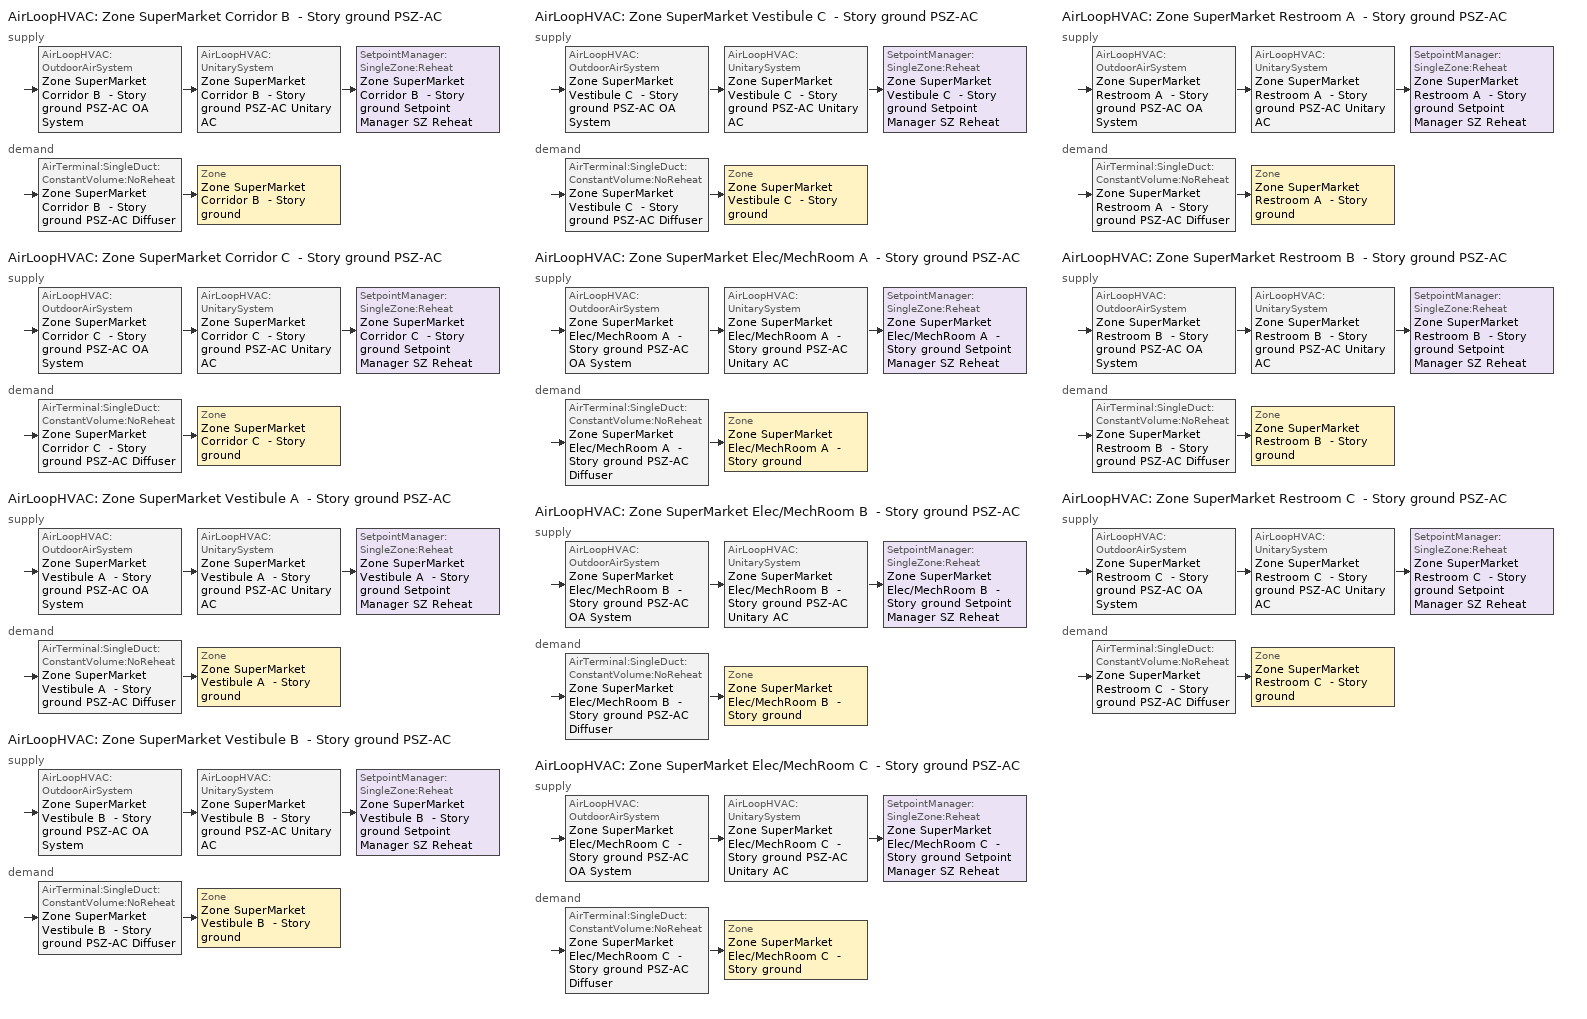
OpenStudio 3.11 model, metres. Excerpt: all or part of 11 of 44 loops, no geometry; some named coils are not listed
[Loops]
AirLoopHVAC 'Zone SuperMarket Corridor B  - Story ground PSZ-AC'
 supply: AirLoopHVAC:OutdoorAirSystem 'Zone SuperMarket Corridor B  - Story ground PSZ-AC OA System' > AirLoopHVAC:UnitarySystem 'Zone SuperMarket Corridor B  - Story ground PSZ-AC Unitary AC' > SetpointManager:SingleZone:Reheat 'Zone SuperMarket Corridor B  - Story ground Setpoint Manager SZ Reheat'
 demand: AirTerminal:SingleDuct:ConstantVolume:NoReheat 'Zone SuperMarket Corridor B  - Story ground PSZ-AC Diffuser' > Zone 'Zone SuperMarket Corridor B  - Story ground'
AirLoopHVAC 'Zone SuperMarket Corridor C  - Story ground PSZ-AC'
 supply: AirLoopHVAC:OutdoorAirSystem 'Zone SuperMarket Corridor C  - Story ground PSZ-AC OA System' > AirLoopHVAC:UnitarySystem 'Zone SuperMarket Corridor C  - Story ground PSZ-AC Unitary AC' > SetpointManager:SingleZone:Reheat 'Zone SuperMarket Corridor C  - Story ground Setpoint Manager SZ Reheat'
 demand: AirTerminal:SingleDuct:ConstantVolume:NoReheat 'Zone SuperMarket Corridor C  - Story ground PSZ-AC Diffuser' > Zone 'Zone SuperMarket Corridor C  - Story ground'
AirLoopHVAC 'Zone SuperMarket Vestibule A  - Story ground PSZ-AC'
 supply: AirLoopHVAC:OutdoorAirSystem 'Zone SuperMarket Vestibule A  - Story ground PSZ-AC OA System' > AirLoopHVAC:UnitarySystem 'Zone SuperMarket Vestibule A  - Story ground PSZ-AC Unitary AC' > SetpointManager:SingleZone:Reheat 'Zone SuperMarket Vestibule A  - Story ground Setpoint Manager SZ Reheat'
 demand: AirTerminal:SingleDuct:ConstantVolume:NoReheat 'Zone SuperMarket Vestibule A  - Story ground PSZ-AC Diffuser' > Zone 'Zone SuperMarket Vestibule A  - Story ground'
AirLoopHVAC 'Zone SuperMarket Vestibule B  - Story ground PSZ-AC'
 supply: AirLoopHVAC:OutdoorAirSystem 'Zone SuperMarket Vestibule B  - Story ground PSZ-AC OA System' > AirLoopHVAC:UnitarySystem 'Zone SuperMarket Vestibule B  - Story ground PSZ-AC Unitary AC' > SetpointManager:SingleZone:Reheat 'Zone SuperMarket Vestibule B  - Story ground Setpoint Manager SZ Reheat'
 demand: AirTerminal:SingleDuct:ConstantVolume:NoReheat 'Zone SuperMarket Vestibule B  - Story ground PSZ-AC Diffuser' > Zone 'Zone SuperMarket Vestibule B  - Story ground'
AirLoopHVAC 'Zone SuperMarket Vestibule C  - Story ground PSZ-AC'
 supply: AirLoopHVAC:OutdoorAirSystem 'Zone SuperMarket Vestibule C  - Story ground PSZ-AC OA System' > AirLoopHVAC:UnitarySystem 'Zone SuperMarket Vestibule C  - Story ground PSZ-AC Unitary AC' > SetpointManager:SingleZone:Reheat 'Zone SuperMarket Vestibule C  - Story ground Setpoint Manager SZ Reheat'
 demand: AirTerminal:SingleDuct:ConstantVolume:NoReheat 'Zone SuperMarket Vestibule C  - Story ground PSZ-AC Diffuser' > Zone 'Zone SuperMarket Vestibule C  - Story ground'
AirLoopHVAC 'Zone SuperMarket Elec/MechRoom A  - Story ground PSZ-AC'
 supply: AirLoopHVAC:OutdoorAirSystem 'Zone SuperMarket Elec/MechRoom A  - Story ground PSZ-AC OA System' > AirLoopHVAC:UnitarySystem 'Zone SuperMarket Elec/MechRoom A  - Story ground PSZ-AC Unitary AC' > SetpointManager:SingleZone:Reheat 'Zone SuperMarket Elec/MechRoom A  - Story ground Setpoint Manager SZ Reheat'
 demand: AirTerminal:SingleDuct:ConstantVolume:NoReheat 'Zone SuperMarket Elec/MechRoom A  - Story ground PSZ-AC Diffuser' > Zone 'Zone SuperMarket Elec/MechRoom A  - Story ground'
AirLoopHVAC 'Zone SuperMarket Elec/MechRoom B  - Story ground PSZ-AC'
 supply: AirLoopHVAC:OutdoorAirSystem 'Zone SuperMarket Elec/MechRoom B  - Story ground PSZ-AC OA System' > AirLoopHVAC:UnitarySystem 'Zone SuperMarket Elec/MechRoom B  - Story ground PSZ-AC Unitary AC' > SetpointManager:SingleZone:Reheat 'Zone SuperMarket Elec/MechRoom B  - Story ground Setpoint Manager SZ Reheat'
 demand: AirTerminal:SingleDuct:ConstantVolume:NoReheat 'Zone SuperMarket Elec/MechRoom B  - Story ground PSZ-AC Diffuser' > Zone 'Zone SuperMarket Elec/MechRoom B  - Story ground'
AirLoopHVAC 'Zone SuperMarket Elec/MechRoom C  - Story ground PSZ-AC'
 supply: AirLoopHVAC:OutdoorAirSystem 'Zone SuperMarket Elec/MechRoom C  - Story ground PSZ-AC OA System' > AirLoopHVAC:UnitarySystem 'Zone SuperMarket Elec/MechRoom C  - Story ground PSZ-AC Unitary AC' > SetpointManager:SingleZone:Reheat 'Zone SuperMarket Elec/MechRoom C  - Story ground Setpoint Manager SZ Reheat'
 demand: AirTerminal:SingleDuct:ConstantVolume:NoReheat 'Zone SuperMarket Elec/MechRoom C  - Story ground PSZ-AC Diffuser' > Zone 'Zone SuperMarket Elec/MechRoom C  - Story ground'
AirLoopHVAC 'Zone SuperMarket Restroom A  - Story ground PSZ-AC'
 supply: AirLoopHVAC:OutdoorAirSystem 'Zone SuperMarket Restroom A  - Story ground PSZ-AC OA System' > AirLoopHVAC:UnitarySystem 'Zone SuperMarket Restroom A  - Story ground PSZ-AC Unitary AC' > SetpointManager:SingleZone:Reheat 'Zone SuperMarket Restroom A  - Story ground Setpoint Manager SZ Reheat'
 demand: AirTerminal:SingleDuct:ConstantVolume:NoReheat 'Zone SuperMarket Restroom A  - Story ground PSZ-AC Diffuser' > Zone 'Zone SuperMarket Restroom A  - Story ground'
AirLoopHVAC 'Zone SuperMarket Restroom B  - Story ground PSZ-AC'
 supply: AirLoopHVAC:OutdoorAirSystem 'Zone SuperMarket Restroom B  - Story ground PSZ-AC OA System' > AirLoopHVAC:UnitarySystem 'Zone SuperMarket Restroom B  - Story ground PSZ-AC Unitary AC' > SetpointManager:SingleZone:Reheat 'Zone SuperMarket Restroom B  - Story ground Setpoint Manager SZ Reheat'
 demand: AirTerminal:SingleDuct:ConstantVolume:NoReheat 'Zone SuperMarket Restroom B  - Story ground PSZ-AC Diffuser' > Zone 'Zone SuperMarket Restroom B  - Story ground'
AirLoopHVAC 'Zone SuperMarket Restroom C  - Story ground PSZ-AC'
 supply: AirLoopHVAC:OutdoorAirSystem 'Zone SuperMarket Restroom C  - Story ground PSZ-AC OA System' > AirLoopHVAC:UnitarySystem 'Zone SuperMarket Restroom C  - Story ground PSZ-AC Unitary AC' > SetpointManager:SingleZone:Reheat 'Zone SuperMarket Restroom C  - Story ground Setpoint Manager SZ Reheat'
 demand: AirTerminal:SingleDuct:ConstantVolume:NoReheat 'Zone SuperMarket Restroom C  - Story ground PSZ-AC Diffuser' > Zone 'Zone SuperMarket Restroom C  - Story ground'
[Sizing:Zone] Zone Cooling Design Supply Air Temperature Input Method=SupplyAirTemperature; Zone Cooling Design Supply Air Temperature {C}=12.7778; Zone Cooling Design Supply Air Temperature Difference {deltaC}=11.11; Zone Heating Design Supply Air Temperature Input Method=SupplyAirTemperature; Zone Heating Design Supply Air Temperature {C}=50; Zone Heating Design Supply Air Temperature Difference {deltaC}=11.11; Zone Cooling Design Supply Air Humidity Ratio {kg-H2O/kg-air}=0.0085; Zone Heating Design Supply Air Humidity Ratio {kg-H2O/kg-air}=0.008; Cooling Design Air Flow Method=DesignDay; Heating Design Air Flow Method=DesignDay; Heating Maximum Air Flow Fraction=1; Account for Dedicated Outdoor Air System=No; Dedicated Outdoor Air System Control Strategy=NeutralSupplyAir; Dedicated Outdoor Air Low Setpoint Temperature for Design {C}=autosize; Dedicated Outdoor Air High Setpoint Temperature for Design {C}=autosize; Zone Load Sizing Method=Sensible Load Only No Latent Load; Zone Latent Cooling Design Supply Air Humidity Ratio Input Method=HumidityRatioDifference; Zone Cooling Design Supply Air Humidity Ratio Difference {kgWater/kgDryAir}=0.005; Zone Latent Heating Design Supply Air Humidity Ratio Input Method=HumidityRatioDifference; Zone Humidification Design Supply Air Humidity Ratio Difference {kgWater/kgDryAir}=0.005; Sizing Option=Coincident; Heating Coil Sizing Method=None; Maximum Heating Capacity To Cooling Load Sizing Ratio {W/W}=1
Zone SuperMarket Vestibule A  - Story ground; Zone SuperMarket Vestibule B  - Story ground; Zone SuperMarket Vestibule C  - Story ground; Zone SuperMarket Corridor B  - Story ground; Zone SuperMarket Corridor C  - Story ground; Zone SuperMarket Elec/MechRoom A  - Story ground; Zone SuperMarket Elec/MechRoom B  - Story ground; Zone SuperMarket Elec/MechRoom C  - Story ground; Zone SuperMarket Restroom A  - Story ground; Zone SuperMarket Restroom B  - Story ground; Zone SuperMarket Restroom C  - Story ground
[Zone equipment]
Zone SuperMarket Vestibule A  - Story ground: Zone SuperMarket Vestibule A  - Story ground PSZ-AC Diffuser
Zone SuperMarket Vestibule B  - Story ground: Zone SuperMarket Vestibule B  - Story ground PSZ-AC Diffuser
Zone SuperMarket Vestibule C  - Story ground: Zone SuperMarket Vestibule C  - Story ground PSZ-AC Diffuser
Zone SuperMarket Corridor B  - Story ground: Zone SuperMarket Corridor B  - Story ground PSZ-AC Diffuser
Zone SuperMarket Corridor C  - Story ground: Zone SuperMarket Corridor C  - Story ground PSZ-AC Diffuser
Zone SuperMarket Elec/MechRoom A  - Story ground: Zone SuperMarket Elec/MechRoom A  - Story ground PSZ-AC Diffuser
Zone SuperMarket Elec/MechRoom B  - Story ground: Zone SuperMarket Elec/MechRoom B  - Story ground PSZ-AC Diffuser
Zone SuperMarket Elec/MechRoom C  - Story ground: Zone SuperMarket Elec/MechRoom C  - Story ground PSZ-AC Diffuser
Zone SuperMarket Restroom A  - Story ground: Zone SuperMarket Restroom A  - Story ground PSZ-AC Diffuser
Zone SuperMarket Restroom B  - Story ground: Zone SuperMarket Restroom B  - Story ground PSZ-AC Diffuser
Zone SuperMarket Restroom C  - Story ground: Zone SuperMarket Restroom C  - Story ground PSZ-AC Diffuser
[AirLoopHVAC] Design Supply Air Flow Rate {m3/s}=autosize; Design Return Air Flow Fraction of Supply Air Flow=1
Name | Availability Schedule
Zone SuperMarket Corridor B  - Story ground PSZ-AC | Zone SuperMarket Corridor B  - Story ground PSZ-AC Occ Sch
Zone SuperMarket Corridor C  - Story ground PSZ-AC | Zone SuperMarket Corridor C  - Story ground PSZ-AC Occ Sch
Zone SuperMarket Vestibule A  - Story ground PSZ-AC | Zone SuperMarket Vestibule A  - Story ground PSZ-AC Occ Sch
Zone SuperMarket Vestibule B  - Story ground PSZ-AC | Zone SuperMarket Vestibule B  - Story ground PSZ-AC Occ Sch
Zone SuperMarket Vestibule C  - Story ground PSZ-AC | Zone SuperMarket Vestibule C  - Story ground PSZ-AC Occ Sch
Zone SuperMarket Elec/MechRoom A  - Story ground PSZ-AC | Zone SuperMarket Elec/MechRoom A  - Story ground PSZ-AC Occ Sch
Zone SuperMarket Elec/MechRoom B  - Story ground PSZ-AC | Zone SuperMarket Elec/MechRoom B  - Story ground PSZ-AC Occ Sch
Zone SuperMarket Elec/MechRoom C  - Story ground PSZ-AC | Zone SuperMarket Elec/MechRoom C  - Story ground PSZ-AC Occ Sch
Zone SuperMarket Restroom A  - Story ground PSZ-AC | Zone SuperMarket Restroom A  - Story ground PSZ-AC Occ Sch
Zone SuperMarket Restroom B  - Story ground PSZ-AC | Zone SuperMarket Restroom B  - Story ground PSZ-AC Occ Sch
Zone SuperMarket Restroom C  - Story ground PSZ-AC | Zone SuperMarket Restroom C  - Story ground PSZ-AC Occ Sch
[Sizing:System] Type of Load to Size On=Sensible; Design Outdoor Air Flow Rate {m3/s}=Autosize; Central Heating Maximum System Air Flow Ratio=1; Preheat Design Temperature {C}=7.22222; Preheat Design Humidity Ratio {kg-H2O/kg-Air}=0.008; Precool Design Temperature {C}=12.7778; Precool Design Humidity Ratio {kg-H2O/kg-Air}=0.008; Central Cooling Design Supply Air Temperature {C}=12.7778; Central Heating Design Supply Air Temperature {C}=50; Sizing Option=Coincident; 100% Outdoor Air in Cooling=No; 100% Outdoor Air in Heating=No; Central Cooling Design Supply Air Humidity Ratio {kg-H2O/kg-Air}=0.0085; Central Heating Design Supply Air Humidity Ratio {kg-H2O/kg-Air}=0.008; Cooling Design Air Flow Method=DesignDay; Heating Design Air Flow Method=DesignDay; System Outdoor Air Method=ZoneSum; Zone Maximum Outdoor Air Fraction=1; Cooling Supply Air Flow Rate Per Floor Area {m3/s-m2}=0.00996765; Cooling Fraction of Autosized Cooling Supply Air Flow Rate=1; Cooling Supply Air Flow Rate Per Unit Cooling Capacity {m3/s-W}=3.94755e-05; Heating Supply Air Flow Rate Per Floor Area {m3/s-m2}=0.00996765; Heating Fraction of Autosized Heating Supply Air Flow Rate=1; Heating Fraction of Autosized Cooling Supply Air Flow Rate=1; Heating Supply Air Flow Rate Per Unit Heating Capacity {m3/s-W}=3.15882e-05; Cooling Design Capacity Method=CoolingDesignCapacity; Cooling Design Capacity {W}=autosize; Cooling Design Capacity Per Floor Area {W/m2}=234.7; Fraction of Autosized Cooling Design Capacity=1; Heating Design Capacity Method=HeatingDesignCapacity; Heating Design Capacity {W}=autosize; Heating Design Capacity Per Floor Area {W/m2}=157; Fraction of Autosized Heating Design Capacity=1; Central Cooling Capacity Control Method=OnOff; Occupant Diversity=autosize; Heating Coil Sizing Method=None; Maximum Heating Capacity To Cooling Capacity Sizing Ratio {W/W}=1
Zone SuperMarket Corridor B  - Story ground PSZ-AC; Zone SuperMarket Corridor C  - Story ground PSZ-AC; Zone SuperMarket Vestibule A  - Story ground PSZ-AC; Zone SuperMarket Vestibule B  - Story ground PSZ-AC; Zone SuperMarket Vestibule C  - Story ground PSZ-AC; Zone SuperMarket Elec/MechRoom A  - Story ground PSZ-AC; Zone SuperMarket Elec/MechRoom B  - Story ground PSZ-AC; Zone SuperMarket Elec/MechRoom C  - Story ground PSZ-AC; Zone SuperMarket Restroom A  - Story ground PSZ-AC; Zone SuperMarket Restroom B  - Story ground PSZ-AC; Zone SuperMarket Restroom C  - Story ground PSZ-AC
[SetpointManager:SingleZone:Reheat] Minimum Supply Air Temperature {C}=12.7778; Maximum Supply Air Temperature {C}=50
Name | Control Zone | Setpoint Node or NodeList
Zone SuperMarket Corridor B  - Story ground Setpoint Manager SZ Reheat | Zone SuperMarket Corridor B  - Story ground | Zone SuperMarket Corridor B  - Story ground PSZ-AC Supply Outlet Node
Zone SuperMarket Corridor C  - Story ground Setpoint Manager SZ Reheat | Zone SuperMarket Corridor C  - Story ground | Zone SuperMarket Corridor C  - Story ground PSZ-AC Supply Outlet Node
Zone SuperMarket Vestibule A  - Story ground Setpoint Manager SZ Reheat | Zone SuperMarket Vestibule A  - Story ground | Zone SuperMarket Vestibule A  - Story ground PSZ-AC Supply Outlet Node
Zone SuperMarket Vestibule B  - Story ground Setpoint Manager SZ Reheat | Zone SuperMarket Vestibule B  - Story ground | Zone SuperMarket Vestibule B  - Story ground PSZ-AC Supply Outlet Node
Zone SuperMarket Vestibule C  - Story ground Setpoint Manager SZ Reheat | Zone SuperMarket Vestibule C  - Story ground | Zone SuperMarket Vestibule C  - Story ground PSZ-AC Supply Outlet Node
Zone SuperMarket Elec/MechRoom A  - Story ground Setpoint Manager SZ Reheat | Zone SuperMarket Elec/MechRoom A  - Story ground | Zone SuperMarket Elec/MechRoom A  - Story ground PSZ-AC Supply Outlet Node
Zone SuperMarket Elec/MechRoom B  - Story ground Setpoint Manager SZ Reheat | Zone SuperMarket Elec/MechRoom B  - Story ground | Zone SuperMarket Elec/MechRoom B  - Story ground PSZ-AC Supply Outlet Node
Zone SuperMarket Elec/MechRoom C  - Story ground Setpoint Manager SZ Reheat | Zone SuperMarket Elec/MechRoom C  - Story ground | Zone SuperMarket Elec/MechRoom C  - Story ground PSZ-AC Supply Outlet Node
Zone SuperMarket Restroom A  - Story ground Setpoint Manager SZ Reheat | Zone SuperMarket Restroom A  - Story ground | Zone SuperMarket Restroom A  - Story ground PSZ-AC Supply Outlet Node
Zone SuperMarket Restroom B  - Story ground Setpoint Manager SZ Reheat | Zone SuperMarket Restroom B  - Story ground | Zone SuperMarket Restroom B  - Story ground PSZ-AC Supply Outlet Node
Zone SuperMarket Restroom C  - Story ground Setpoint Manager SZ Reheat | Zone SuperMarket Restroom C  - Story ground | Zone SuperMarket Restroom C  - Story ground PSZ-AC Supply Outlet Node
[Coil:Heating:Electric] Availability Schedule=Always On Discrete; Efficiency=1
Zone SuperMarket Corridor B  - Story ground PSZ-AC Electric Backup Htg Coil; Zone SuperMarket Corridor C  - Story ground PSZ-AC Electric Backup Htg Coil; Zone SuperMarket Vestibule A  - Story ground PSZ-AC Electric Backup Htg Coil; Zone SuperMarket Vestibule B  - Story ground PSZ-AC Electric Backup Htg Coil; Zone SuperMarket Vestibule C  - Story ground PSZ-AC Electric Backup Htg Coil; Zone SuperMarket Elec/MechRoom A  - Story ground PSZ-AC Electric Backup Htg Coil; Zone SuperMarket Elec/MechRoom B  - Story ground PSZ-AC Electric Backup Htg Coil; Zone SuperMarket Elec/MechRoom C  - Story ground PSZ-AC Electric Backup Htg Coil; Zone SuperMarket Restroom A  - Story ground PSZ-AC Electric Backup Htg Coil; Zone SuperMarket Restroom B  - Story ground PSZ-AC Electric Backup Htg Coil; Zone SuperMarket Restroom C  - Story ground PSZ-AC Electric Backup Htg Coil
[Coil:Cooling:DX:SingleSpeed] Availability Schedule=Always On Discrete; Rated Total Cooling Capacity {W}=autosize; Rated Sensible Heat Ratio=autosize; Rated COP {W/W}=3.721984; Rated Air Flow Rate {m3/s}=autosize; Rated Evaporator Fan Power Per Volume Flow Rate 2017 {W/(m3/s)}=773.3; Rated Evaporator Fan Power Per Volume Flow Rate 2023 {W/(m3/s)}=934.4; Total Cooling Capacity Function of Temperature Curve=CoilClgDXQRatio_fTwbToadbSI; Total Cooling Capacity Function of Flow Fraction Curve=CoilClgDXSnglQRatio_fCFMRatio; Energy Input Ratio Function of Temperature Curve=CoilClgDXEIRRatio_fTwbToadbSI; Energy Input Ratio Function of Flow Fraction Curve=CoilClgDXSnglEIRRatio_fCFMRatio; Part Load Fraction Correlation Curve=CoilClgDXEIRRatio_fQFrac; Minimum Outdoor Dry-Bulb Temperature for Compressor Operation {C}=-25; Nominal Time for Condensate Removal to Begin {s}=0; Ratio of Initial Moisture Evaporation Rate and Steady State Latent Capacity=0; Maximum Cycling Rate {cycles/hr}=0; Latent Capacity Time Constant {s}=0; Condenser Type=AirCooled; Evaporative Condenser Effectiveness=0.9; Evaporative Condenser Air Flow Rate {m3/s}=autosize; Evaporative Condenser Pump Rated Power Consumption {W}=autosize; Crankcase Heater Capacity {W}=0; Maximum Outdoor Dry-Bulb Temperature for Crankcase Heater Operation {C}=10; Basin Heater Capacity {W/K}=0; Basin Heater Setpoint Temperature {C}=2
Zone SuperMarket Corridor B  - Story ground PSZ-AC 1spd DX AC Clg Coil 13kBtu/hr 13.4SEER; Zone SuperMarket Corridor C  - Story ground PSZ-AC 1spd DX AC Clg Coil 3kBtu/hr 13.4SEER; Zone SuperMarket Vestibule A  - Story ground PSZ-AC 1spd DX AC Clg Coil 0kBtu/hr 13.4SEER; Zone SuperMarket Vestibule B  - Story ground PSZ-AC 1spd DX AC Clg Coil 1kBtu/hr 13.4SEER; Zone SuperMarket Vestibule C  - Story ground PSZ-AC 1spd DX AC Clg Coil 0kBtu/hr 13.4SEER; Zone SuperMarket Elec/MechRoom A  - Story ground PSZ-AC 1spd DX AC Clg Coil 2kBtu/hr 13.4SEER; Zone SuperMarket Elec/MechRoom B  - Story ground PSZ-AC 1spd DX AC Clg Coil 11kBtu/hr 13.4SEER; Zone SuperMarket Elec/MechRoom C  - Story ground PSZ-AC 1spd DX AC Clg Coil 2kBtu/hr 13.4SEER; Zone SuperMarket Restroom A  - Story ground PSZ-AC 1spd DX AC Clg Coil 3kBtu/hr 13.4SEER; Zone SuperMarket Restroom B  - Story ground PSZ-AC 1spd DX AC Clg Coil 23kBtu/hr 13.4SEER; Zone SuperMarket Restroom C  - Story ground PSZ-AC 1spd DX AC Clg Coil 2kBtu/hr 13.4SEER
[Fan:OnOff] Availability Schedule=Always On Discrete; Fan Total Efficiency=0.55575; Pressure Rise {Pa}=622.722; Maximum Flow Rate {m3/s}=autosize; Motor Efficiency=0.855; Motor In Airstream Fraction=1
Name | Fan Power Ratio Function of Speed Ratio Curve | Fan Efficiency Ratio Function of Speed Ratio Curve
Zone SuperMarket Corridor B  - Story ground PSZ-AC Fan | Fan On Off Power Curve 1 | Fan On Off Efficiency Curve 1
Zone SuperMarket Corridor C  - Story ground PSZ-AC Fan | Fan On Off Power Curve 2 | Fan On Off Efficiency Curve 2
Zone SuperMarket Vestibule A  - Story ground PSZ-AC Fan | Fan On Off Power Curve 3 | Fan On Off Efficiency Curve 3
Zone SuperMarket Vestibule B  - Story ground PSZ-AC Fan | Fan On Off Power Curve 4 | Fan On Off Efficiency Curve 4
Zone SuperMarket Vestibule C  - Story ground PSZ-AC Fan | Fan On Off Power Curve 5 | Fan On Off Efficiency Curve 5
Zone SuperMarket Elec/MechRoom A  - Story ground PSZ-AC Fan | Fan On Off Power Curve 6 | Fan On Off Efficiency Curve 6
Zone SuperMarket Elec/MechRoom B  - Story ground PSZ-AC Fan | Fan On Off Power Curve 7 | Fan On Off Efficiency Curve 7
Zone SuperMarket Elec/MechRoom C  - Story ground PSZ-AC Fan | Fan On Off Power Curve 8 | Fan On Off Efficiency Curve 8
Zone SuperMarket Restroom A  - Story ground PSZ-AC Fan | Fan On Off Power Curve 9 | Fan On Off Efficiency Curve 9
Zone SuperMarket Restroom B  - Story ground PSZ-AC Fan | Fan On Off Power Curve 10 | Fan On Off Efficiency Curve 10
Zone SuperMarket Restroom C  - Story ground PSZ-AC Fan | Fan On Off Power Curve 11 | Fan On Off Efficiency Curve 11
[AirLoopHVAC:UnitarySystem] Control Type=Load; Dehumidification Control Type=None; Availability Schedule=Always On Discrete; Fan Placement=DrawThrough; DX Heating Coil Sizing Ratio=1; Use DOAS DX Cooling Coil=No; DOAS DX Cooling Coil Leaving Minimum Air Temperature {C}=2; Latent Load Control=SensibleOnlyLoadControl; Supply Air Flow Rate Method During Cooling Operation=SupplyAirFlowRate; Supply Air Flow Rate During Cooling Operation {m3/s}=Autosize; Supply Air Flow Rate Method During Heating Operation=SupplyAirFlowRate; Supply Air Flow Rate During Heating Operation {m3/s}=Autosize; Supply Air Flow Rate Method When No Cooling or Heating is Required=None; No Load Supply Air Flow Rate Control Set To Low Speed=Yes; Maximum Supply Air Temperature {C}=80; Maximum Outdoor Dry-Bulb Temperature for Supplemental Heater Operation {C}=21; Ancilliary On-Cycle Electric Power {W}=0; Ancilliary Off-Cycle Electric Power {W}=0
Name | Controlling Zone or Thermostat Location | Supply Fan | Supply Air Fan Operating Mode Schedule | Heating Coil | Cooling Coil | Supplemental Heating Coil
Zone SuperMarket Corridor B  - Story ground PSZ-AC Unitary AC | Zone SuperMarket Corridor B  - Story ground | Zone SuperMarket Corridor B  - Story ground PSZ-AC Fan | Zone SuperMarket Corridor B  - Story ground PSZ-AC Occ Sch | Zone SuperMarket Corridor B  - Story ground PSZ-AC Water Htg Coil | Zone SuperMarket Corridor B  - Story ground PSZ-AC 1spd DX AC Clg Coil 13kBtu/hr 13.4SEER | Zone SuperMarket Corridor B  - Story ground PSZ-AC Electric Backup Htg Coil
Zone SuperMarket Corridor C  - Story ground PSZ-AC Unitary AC | Zone SuperMarket Corridor C  - Story ground | Zone SuperMarket Corridor C  - Story ground PSZ-AC Fan | Zone SuperMarket Corridor C  - Story ground PSZ-AC Occ Sch | Zone SuperMarket Corridor C  - Story ground PSZ-AC Water Htg Coil | Zone SuperMarket Corridor C  - Story ground PSZ-AC 1spd DX AC Clg Coil 3kBtu/hr 13.4SEER | Zone SuperMarket Corridor C  - Story ground PSZ-AC Electric Backup Htg Coil
Zone SuperMarket Vestibule A  - Story ground PSZ-AC Unitary AC | Zone SuperMarket Vestibule A  - Story ground | Zone SuperMarket Vestibule A  - Story ground PSZ-AC Fan | Zone SuperMarket Vestibule A  - Story ground PSZ-AC Occ Sch | Zone SuperMarket Vestibule A  - Story ground PSZ-AC Water Htg Coil | Zone SuperMarket Vestibule A  - Story ground PSZ-AC 1spd DX AC Clg Coil 0kBtu/hr 13.4SEER | Zone SuperMarket Vestibule A  - Story ground PSZ-AC Electric Backup Htg Coil
Zone SuperMarket Vestibule B  - Story ground PSZ-AC Unitary AC | Zone SuperMarket Vestibule B  - Story ground | Zone SuperMarket Vestibule B  - Story ground PSZ-AC Fan | Zone SuperMarket Vestibule B  - Story ground PSZ-AC Occ Sch | Zone SuperMarket Vestibule B  - Story ground PSZ-AC Water Htg Coil | Zone SuperMarket Vestibule B  - Story ground PSZ-AC 1spd DX AC Clg Coil 1kBtu/hr 13.4SEER | Zone SuperMarket Vestibule B  - Story ground PSZ-AC Electric Backup Htg Coil
Zone SuperMarket Vestibule C  - Story ground PSZ-AC Unitary AC | Zone SuperMarket Vestibule C  - Story ground | Zone SuperMarket Vestibule C  - Story ground PSZ-AC Fan | Zone SuperMarket Vestibule C  - Story ground PSZ-AC Occ Sch | Zone SuperMarket Vestibule C  - Story ground PSZ-AC Water Htg Coil | Zone SuperMarket Vestibule C  - Story ground PSZ-AC 1spd DX AC Clg Coil 0kBtu/hr 13.4SEER | Zone SuperMarket Vestibule C  - Story ground PSZ-AC Electric Backup Htg Coil
Zone SuperMarket Elec/MechRoom A  - Story ground PSZ-AC Unitary AC | Zone SuperMarket Elec/MechRoom A  - Story ground | Zone SuperMarket Elec/MechRoom A  - Story ground PSZ-AC Fan | Zone SuperMarket Elec/MechRoom A  - Story ground PSZ-AC Occ Sch | Zone SuperMarket Elec/MechRoom A  - Story ground PSZ-AC Water Htg Coil | Zone SuperMarket Elec/MechRoom A  - Story ground PSZ-AC 1spd DX AC Clg Coil 2kBtu/hr 13.4SEER | Zone SuperMarket Elec/MechRoom A  - Story ground PSZ-AC Electric Backup Htg Coil
Zone SuperMarket Elec/MechRoom B  - Story ground PSZ-AC Unitary AC | Zone SuperMarket Elec/MechRoom B  - Story ground | Zone SuperMarket Elec/MechRoom B  - Story ground PSZ-AC Fan | Zone SuperMarket Elec/MechRoom B  - Story ground PSZ-AC Occ Sch | Zone SuperMarket Elec/MechRoom B  - Story ground PSZ-AC Water Htg Coil | Zone SuperMarket Elec/MechRoom B  - Story ground PSZ-AC 1spd DX AC Clg Coil 11kBtu/hr 13.4SEER | Zone SuperMarket Elec/MechRoom B  - Story ground PSZ-AC Electric Backup Htg Coil
Zone SuperMarket Elec/MechRoom C  - Story ground PSZ-AC Unitary AC | Zone SuperMarket Elec/MechRoom C  - Story ground | Zone SuperMarket Elec/MechRoom C  - Story ground PSZ-AC Fan | Zone SuperMarket Elec/MechRoom C  - Story ground PSZ-AC Occ Sch | Zone SuperMarket Elec/MechRoom C  - Story ground PSZ-AC Water Htg Coil | Zone SuperMarket Elec/MechRoom C  - Story ground PSZ-AC 1spd DX AC Clg Coil 2kBtu/hr 13.4SEER | Zone SuperMarket Elec/MechRoom C  - Story ground PSZ-AC Electric Backup Htg Coil
Zone SuperMarket Restroom A  - Story ground PSZ-AC Unitary AC | Zone SuperMarket Restroom A  - Story ground | Zone SuperMarket Restroom A  - Story ground PSZ-AC Fan | Zone SuperMarket Restroom A  - Story ground PSZ-AC Occ Sch | Zone SuperMarket Restroom A  - Story ground PSZ-AC Water Htg Coil | Zone SuperMarket Restroom A  - Story ground PSZ-AC 1spd DX AC Clg Coil 3kBtu/hr 13.4SEER | Zone SuperMarket Restroom A  - Story ground PSZ-AC Electric Backup Htg Coil
Zone SuperMarket Restroom B  - Story ground PSZ-AC Unitary AC | Zone SuperMarket Restroom B  - Story ground | Zone SuperMarket Restroom B  - Story ground PSZ-AC Fan | Zone SuperMarket Restroom B  - Story ground PSZ-AC Occ Sch | Zone SuperMarket Restroom B  - Story ground PSZ-AC Water Htg Coil | Zone SuperMarket Restroom B  - Story ground PSZ-AC 1spd DX AC Clg Coil 23kBtu/hr 13.4SEER | Zone SuperMarket Restroom B  - Story ground PSZ-AC Electric Backup Htg Coil
Zone SuperMarket Restroom C  - Story ground PSZ-AC Unitary AC | Zone SuperMarket Restroom C  - Story ground | Zone SuperMarket Restroom C  - Story ground PSZ-AC Fan | Zone SuperMarket Restroom C  - Story ground PSZ-AC Occ Sch | Zone SuperMarket Restroom C  - Story ground PSZ-AC Water Htg Coil | Zone SuperMarket Restroom C  - Story ground PSZ-AC 1spd DX AC Clg Coil 2kBtu/hr 13.4SEER | Zone SuperMarket Restroom C  - Story ground PSZ-AC Electric Backup Htg Coil
[Controller:OutdoorAir] Minimum Outdoor Air Flow Rate {m3/s}=autosize; Maximum Outdoor Air Flow Rate {m3/s}=Autosize; Economizer Control Type=NoEconomizer; Economizer Control Action Type=ModulateFlow; Economizer Maximum Limit Dry-Bulb Temperature {C}=28; Economizer Maximum Limit Enthalpy {J/kg}=64000; Lockout Type=LockoutWithHeating; Minimum Limit Type=FixedMinimum; High Humidity Control=No; High Humidity Outdoor Air Flow Ratio=1; Control High Indoor Humidity Based on Outdoor Humidity Ratio=Yes; Economizer Operation Staging=InterlockedWithMechanicalCooling
Name | Minimum Outdoor Air Schedule | Maximum Fraction of Outdoor Air Schedule | Controller Mechanical Ventilation | Heat Recovery Bypass Control Type
Zone SuperMarket Corridor B  - Story ground PSZ-AC OA System Controller | Zone SuperMarket Corridor B  - Story ground PSZ-AC Occ Sch | ems_Zone_SuperMarket_Corridor_B____Story_ground_PSZ_AC_maxOASch | Controller Mechanical Ventilation 2 | BypassWhenWithinEconomizerLimits
Zone SuperMarket Corridor C  - Story ground PSZ-AC OA System Controller | Zone SuperMarket Corridor C  - Story ground PSZ-AC Occ Sch | ems_Zone_SuperMarket_Corridor_C____Story_ground_PSZ_AC_maxOASch | Controller Mechanical Ventilation 3 | BypassWhenWithinEconomizerLimits
Zone SuperMarket Vestibule A  - Story ground PSZ-AC OA System Controller | Zone SuperMarket Vestibule A  - Story ground PSZ-AC Occ Sch | ems_Zone_SuperMarket_Vestibule_A____Story_ground_PSZ_AC_maxOASch | Controller Mechanical Ventilation 4 | BypassWhenWithinEconomizerLimits
Zone SuperMarket Vestibule B  - Story ground PSZ-AC OA System Controller | Zone SuperMarket Vestibule B  - Story ground PSZ-AC Occ Sch | ems_Zone_SuperMarket_Vestibule_B____Story_ground_PSZ_AC_maxOASch | Controller Mechanical Ventilation 5 | BypassWhenWithinEconomizerLimits
Zone SuperMarket Vestibule C  - Story ground PSZ-AC OA System Controller | Zone SuperMarket Vestibule C  - Story ground PSZ-AC Occ Sch | ems_Zone_SuperMarket_Vestibule_C____Story_ground_PSZ_AC_maxOASch | Controller Mechanical Ventilation 6 | BypassWhenWithinEconomizerLimits
Zone SuperMarket Elec/MechRoom A  - Story ground PSZ-AC OA System Controller | Zone SuperMarket Elec/MechRoom A  - Story ground PSZ-AC Occ Sch | ems_Zone_SuperMarket_Elec_MechRoom_A____Story_ground_PSZ_AC_maxOASch | Controller Mechanical Ventilation 7 | BypassWhenWithinEconomizerLimits
Zone SuperMarket Elec/MechRoom B  - Story ground PSZ-AC OA System Controller | Zone SuperMarket Elec/MechRoom B  - Story ground PSZ-AC Occ Sch | ems_Zone_SuperMarket_Elec_MechRoom_B____Story_ground_PSZ_AC_maxOASch | Controller Mechanical Ventilation 8 | BypassWhenWithinEconomizerLimits
Zone SuperMarket Elec/MechRoom C  - Story ground PSZ-AC OA System Controller | Zone SuperMarket Elec/MechRoom C  - Story ground PSZ-AC Occ Sch | ems_Zone_SuperMarket_Elec_MechRoom_C____Story_ground_PSZ_AC_maxOASch | Controller Mechanical Ventilation 9 | BypassWhenWithinEconomizerLimits
Zone SuperMarket Restroom A  - Story ground PSZ-AC OA System Controller | Zone SuperMarket Restroom A  - Story ground PSZ-AC Occ Sch | ems_Zone_SuperMarket_Restroom_A____Story_ground_PSZ_AC_maxOASch | Controller Mechanical Ventilation 10 | BypassWhenWithinEconomizerLimits
Zone SuperMarket Restroom B  - Story ground PSZ-AC OA System Controller | Zone SuperMarket Restroom B  - Story ground PSZ-AC Occ Sch | ems_Zone_SuperMarket_Restroom_B____Story_ground_PSZ_AC_maxOASch | Controller Mechanical Ventilation 11 | BypassWhenOAFlowGreaterThanMinimum
Zone SuperMarket Restroom C  - Story ground PSZ-AC OA System Controller | Zone SuperMarket Restroom C  - Story ground PSZ-AC Occ Sch | ems_Zone_SuperMarket_Restroom_C____Story_ground_PSZ_AC_maxOASch | Controller Mechanical Ventilation 12 | BypassWhenWithinEconomizerLimits
[Controller:MechanicalVentilation] Availability Schedule=Always On Discrete
Controller Mechanical Ventilation 2; Controller Mechanical Ventilation 3; Controller Mechanical Ventilation 4; Controller Mechanical Ventilation 5; Controller Mechanical Ventilation 6; Controller Mechanical Ventilation 7; Controller Mechanical Ventilation 8; Controller Mechanical Ventilation 9; Controller Mechanical Ventilation 10; Controller Mechanical Ventilation 11; Controller Mechanical Ventilation 12
[AirLoopHVAC:OutdoorAirSystem]
Name | Controller
Zone SuperMarket Corridor B  - Story ground PSZ-AC OA System | Zone SuperMarket Corridor B  - Story ground PSZ-AC OA System Controller
Zone SuperMarket Corridor C  - Story ground PSZ-AC OA System | Zone SuperMarket Corridor C  - Story ground PSZ-AC OA System Controller
Zone SuperMarket Vestibule A  - Story ground PSZ-AC OA System | Zone SuperMarket Vestibule A  - Story ground PSZ-AC OA System Controller
Zone SuperMarket Vestibule B  - Story ground PSZ-AC OA System | Zone SuperMarket Vestibule B  - Story ground PSZ-AC OA System Controller
Zone SuperMarket Vestibule C  - Story ground PSZ-AC OA System | Zone SuperMarket Vestibule C  - Story ground PSZ-AC OA System Controller
Zone SuperMarket Elec/MechRoom A  - Story ground PSZ-AC OA System | Zone SuperMarket Elec/MechRoom A  - Story ground PSZ-AC OA System Controller
Zone SuperMarket Elec/MechRoom B  - Story ground PSZ-AC OA System | Zone SuperMarket Elec/MechRoom B  - Story ground PSZ-AC OA System Controller
Zone SuperMarket Elec/MechRoom C  - Story ground PSZ-AC OA System | Zone SuperMarket Elec/MechRoom C  - Story ground PSZ-AC OA System Controller
Zone SuperMarket Restroom A  - Story ground PSZ-AC OA System | Zone SuperMarket Restroom A  - Story ground PSZ-AC OA System Controller
Zone SuperMarket Restroom B  - Story ground PSZ-AC OA System | Zone SuperMarket Restroom B  - Story ground PSZ-AC OA System Controller
Zone SuperMarket Restroom C  - Story ground PSZ-AC OA System | Zone SuperMarket Restroom C  - Story ground PSZ-AC OA System Controller
[AirTerminal:SingleDuct:ConstantVolume:NoReheat] Availability Schedule=Always On Discrete; Maximum Air Flow Rate {m3/s}=AutoSize
Zone SuperMarket Corridor B  - Story ground PSZ-AC Diffuser; Zone SuperMarket Corridor C  - Story ground PSZ-AC Diffuser; Zone SuperMarket Vestibule A  - Story ground PSZ-AC Diffuser; Zone SuperMarket Vestibule B  - Story ground PSZ-AC Diffuser; Zone SuperMarket Vestibule C  - Story ground PSZ-AC Diffuser; Zone SuperMarket Elec/MechRoom A  - Story ground PSZ-AC Diffuser; Zone SuperMarket Elec/MechRoom B  - Story ground PSZ-AC Diffuser; Zone SuperMarket Elec/MechRoom C  - Story ground PSZ-AC Diffuser; Zone SuperMarket Restroom A  - Story ground PSZ-AC Diffuser; Zone SuperMarket Restroom B  - Story ground PSZ-AC Diffuser; Zone SuperMarket Restroom C  - Story ground PSZ-AC Diffuser
[Schedule:Ruleset]
Name | Default Day Schedule | Summer Design Day Schedule | Winter Design Day Schedule
Zone SuperMarket Corridor B  - Story ground PSZ-AC Occ Sch | Zone SuperMarket Corridor B  - Story ground PSZ-AC Occ Sch Default | Zone SuperMarket Corridor B  - Story ground PSZ-AC Occ Sch Summer Design Day | Zone SuperMarket Corridor B  - Story ground PSZ-AC Occ Sch Winter Design Day
ems_Zone_SuperMarket_Corridor_B____Story_ground_PSZ_AC_maxOASch | ems_Zone_SuperMarket_Corridor_B____Story_ground_PSZ_AC_maxOASch_Default
Zone SuperMarket Corridor C  - Story ground PSZ-AC Occ Sch | Zone SuperMarket Corridor C  - Story ground PSZ-AC Occ Sch Default | Zone SuperMarket Corridor C  - Story ground PSZ-AC Occ Sch Summer Design Day | Zone SuperMarket Corridor C  - Story ground PSZ-AC Occ Sch Winter Design Day
ems_Zone_SuperMarket_Corridor_C____Story_ground_PSZ_AC_maxOASch | ems_Zone_SuperMarket_Corridor_C____Story_ground_PSZ_AC_maxOASch_Default
Zone SuperMarket Elec/MechRoom A  - Story ground PSZ-AC Occ Sch | Zone SuperMarket Elec/MechRoom A  - Story ground PSZ-AC Occ Sch Default
ems_Zone_SuperMarket_Elec_MechRoom_A____Story_ground_PSZ_AC_maxOASch | ems_Zone_SuperMarket_Elec_MechRoom_A____Story_ground_PSZ_AC_maxOASch_Default
Zone SuperMarket Elec/MechRoom B  - Story ground PSZ-AC Occ Sch | Zone SuperMarket Elec/MechRoom B  - Story ground PSZ-AC Occ Sch Default
ems_Zone_SuperMarket_Elec_MechRoom_B____Story_ground_PSZ_AC_maxOASch | ems_Zone_SuperMarket_Elec_MechRoom_B____Story_ground_PSZ_AC_maxOASch_Default
Zone SuperMarket Elec/MechRoom C  - Story ground PSZ-AC Occ Sch | Zone SuperMarket Elec/MechRoom C  - Story ground PSZ-AC Occ Sch Default
ems_Zone_SuperMarket_Elec_MechRoom_C____Story_ground_PSZ_AC_maxOASch | ems_Zone_SuperMarket_Elec_MechRoom_C____Story_ground_PSZ_AC_maxOASch_Default
Zone SuperMarket Restroom A  - Story ground PSZ-AC Occ Sch | Zone SuperMarket Restroom A  - Story ground PSZ-AC Occ Sch Default | Zone SuperMarket Restroom A  - Story ground PSZ-AC Occ Sch Summer Design Day | Zone SuperMarket Restroom A  - Story ground PSZ-AC Occ Sch Winter Design Day
ems_Zone_SuperMarket_Restroom_A____Story_ground_PSZ_AC_maxOASch | ems_Zone_SuperMarket_Restroom_A____Story_ground_PSZ_AC_maxOASch_Default
Zone SuperMarket Restroom B  - Story ground PSZ-AC Occ Sch | Zone SuperMarket Restroom B  - Story ground PSZ-AC Occ Sch Default | Zone SuperMarket Restroom B  - Story ground PSZ-AC Occ Sch Summer Design Day | Zone SuperMarket Restroom B  - Story ground PSZ-AC Occ Sch Winter Design Day
ems_Zone_SuperMarket_Restroom_B____Story_ground_PSZ_AC_maxOASch | ems_Zone_SuperMarket_Restroom_B____Story_ground_PSZ_AC_maxOASch_Default
Zone SuperMarket Restroom C  - Story ground PSZ-AC Occ Sch | Zone SuperMarket Restroom C  - Story ground PSZ-AC Occ Sch Default | Zone SuperMarket Restroom C  - Story ground PSZ-AC Occ Sch Summer Design Day | Zone SuperMarket Restroom C  - Story ground PSZ-AC Occ Sch Winter Design Day
ems_Zone_SuperMarket_Restroom_C____Story_ground_PSZ_AC_maxOASch | ems_Zone_SuperMarket_Restroom_C____Story_ground_PSZ_AC_maxOASch_Default
Zone SuperMarket Vestibule A  - Story ground PSZ-AC Occ Sch | Zone SuperMarket Vestibule A  - Story ground PSZ-AC Occ Sch Default | Zone SuperMarket Vestibule A  - Story ground PSZ-AC Occ Sch Summer Design Day | Zone SuperMarket Vestibule A  - Story ground PSZ-AC Occ Sch Winter Design Day
ems_Zone_SuperMarket_Vestibule_A____Story_ground_PSZ_AC_maxOASch | ems_Zone_SuperMarket_Vestibule_A____Story_ground_PSZ_AC_maxOASch_Default
Zone SuperMarket Vestibule B  - Story ground PSZ-AC Occ Sch | Zone SuperMarket Vestibule B  - Story ground PSZ-AC Occ Sch Default | Zone SuperMarket Vestibule B  - Story ground PSZ-AC Occ Sch Summer Design Day | Zone SuperMarket Vestibule B  - Story ground PSZ-AC Occ Sch Winter Design Day
ems_Zone_SuperMarket_Vestibule_B____Story_ground_PSZ_AC_maxOASch | ems_Zone_SuperMarket_Vestibule_B____Story_ground_PSZ_AC_maxOASch_Default
Zone SuperMarket Vestibule C  - Story ground PSZ-AC Occ Sch | Zone SuperMarket Vestibule C  - Story ground PSZ-AC Occ Sch Default | Zone SuperMarket Vestibule C  - Story ground PSZ-AC Occ Sch Summer Design Day | Zone SuperMarket Vestibule C  - Story ground PSZ-AC Occ Sch Winter Design Day
ems_Zone_SuperMarket_Vestibule_C____Story_ground_PSZ_AC_maxOASch | ems_Zone_SuperMarket_Vestibule_C____Story_ground_PSZ_AC_maxOASch_Default
[Schedule:Day]
Zone SuperMarket Corridor B  - Story ground PSZ-AC Occ Sch Default; Zone SuperMarket Restroom B  - Story ground PSZ-AC Occ Sch Default; Zone SuperMarket Vestibule A  - Story ground PSZ-AC Occ Sch Default; Zone SuperMarket Vestibule C  - Story ground PSZ-AC Occ Sch Default: 7, 0, 0, 22, 0, 1, 24, 0, 0
Zone SuperMarket Corridor B  - Story ground PSZ-AC Occ Sch Winter Design Day; Zone SuperMarket Corridor B  - Story ground PSZ-AC Occ Sch Summer Design Day; Zone SuperMarket Corridor C  - Story ground PSZ-AC Occ Sch Winter Design Day; Zone SuperMarket Corridor C  - Story ground PSZ-AC Occ Sch Summer Design Day; Zone SuperMarket Restroom A  - Story ground PSZ-AC Occ Sch Winter Design Day; Zone SuperMarket Restroom A  - Story ground PSZ-AC Occ Sch Summer Design Day; Zone SuperMarket Restroom B  - Story ground PSZ-AC Occ Sch Winter Design Day; Zone SuperMarket Restroom B  - Story ground PSZ-AC Occ Sch Summer Design Day; Zone SuperMarket Restroom C  - Story ground PSZ-AC Occ Sch Winter Design Day; Zone SuperMarket Restroom C  - Story ground PSZ-AC Occ Sch Summer Design Day; Zone SuperMarket Vestibule A  - Story ground PSZ-AC Occ Sch Winter Design Day; Zone SuperMarket Vestibule A  - Story ground PSZ-AC Occ Sch Summer Design Day; Zone SuperMarket Vestibule B  - Story ground PSZ-AC Occ Sch Winter Design Day; Zone SuperMarket Vestibule B  - Story ground PSZ-AC Occ Sch Summer Design Day; Zone SuperMarket Vestibule C  - Story ground PSZ-AC Occ Sch Winter Design Day; Zone SuperMarket Vestibule C  - Story ground PSZ-AC Occ Sch Summer Design Day: 24, 0, 1
Schedule Day 35; Schedule Day 37; Schedule Day 93; Schedule Day 95; Schedule Day 97; Schedule Day 111; Schedule Day 113; Schedule Day 115: 7, 0, 0, 21, 0, 1, 24, 0, 0
Schedule Day 36; Schedule Day 96; Schedule Day 112; Schedule Day 116: 7, 0, 0, 20, 0, 1, 24, 0, 0
ems_Zone_SuperMarket_Corridor_B____Story_ground_PSZ_AC_maxOASch_Default; ems_Zone_SuperMarket_Corridor_C____Story_ground_PSZ_AC_maxOASch_Default; ems_Zone_SuperMarket_Elec_MechRoom_A____Story_ground_PSZ_AC_maxOASch_Default; ems_Zone_SuperMarket_Elec_MechRoom_B____Story_ground_PSZ_AC_maxOASch_Default; ems_Zone_SuperMarket_Elec_MechRoom_C____Story_ground_PSZ_AC_maxOASch_Default; ems_Zone_SuperMarket_Restroom_A____Story_ground_PSZ_AC_maxOASch_Default; ems_Zone_SuperMarket_Restroom_B____Story_ground_PSZ_AC_maxOASch_Default; ems_Zone_SuperMarket_Restroom_C____Story_ground_PSZ_AC_maxOASch_Default; ems_Zone_SuperMarket_Vestibule_A____Story_ground_PSZ_AC_maxOASch_Default; ems_Zone_SuperMarket_Vestibule_B____Story_ground_PSZ_AC_maxOASch_Default; ems_Zone_SuperMarket_Vestibule_C____Story_ground_PSZ_AC_maxOASch_Default: 24, 0, 0.75
Zone SuperMarket Corridor C  - Story ground PSZ-AC Occ Sch Default; Zone SuperMarket Restroom A  - Story ground PSZ-AC Occ Sch Default; Zone SuperMarket Restroom C  - Story ground PSZ-AC Occ Sch Default; Zone SuperMarket Vestibule B  - Story ground PSZ-AC Occ Sch Default: 8, 0, 0, 22, 0, 1, 24, 0, 0
Schedule Day 38; Schedule Day 94; Schedule Day 98; Schedule Day 114: 8, 0, 0, 19, 0, 1, 24, 0, 0
Zone SuperMarket Elec/MechRoom A  - Story ground PSZ-AC Occ Sch Default; Zone SuperMarket Elec/MechRoom B  - Story ground PSZ-AC Occ Sch Default; Zone SuperMarket Elec/MechRoom C  - Story ground PSZ-AC Occ Sch Default: 24, 0, 0
[Schedule:Rule] Date Specification Type=DateRange; Start Month=1; End Month=12
Name | Schedule Ruleset | Rule Order | Day Schedule | Apply Saturday | Start Day | End Day | Apply Sunday
Schedule Rule 22 | Zone SuperMarket Corridor B  - Story ground PSZ-AC Occ Sch | 1 | Schedule Day 35 | Yes | 7 | 30
Schedule Rule 23 | Zone SuperMarket Corridor B  - Story ground PSZ-AC Occ Sch | 0 | Schedule Day 36 |  | 1 | 31 | Yes
Schedule Rule 24 | Zone SuperMarket Corridor C  - Story ground PSZ-AC Occ Sch | 1 | Schedule Day 37 | Yes | 7 | 30
Schedule Rule 25 | Zone SuperMarket Corridor C  - Story ground PSZ-AC Occ Sch | 0 | Schedule Day 38 |  | 1 | 31 | Yes
Schedule Rule 80 | Zone SuperMarket Restroom A  - Story ground PSZ-AC Occ Sch | 1 | Schedule Day 93 | Yes | 7 | 30
Schedule Rule 81 | Zone SuperMarket Restroom A  - Story ground PSZ-AC Occ Sch | 0 | Schedule Day 94 |  | 1 | 31 | Yes
Schedule Rule 82 | Zone SuperMarket Restroom B  - Story ground PSZ-AC Occ Sch | 1 | Schedule Day 95 | Yes | 7 | 30
Schedule Rule 83 | Zone SuperMarket Restroom B  - Story ground PSZ-AC Occ Sch | 0 | Schedule Day 96 |  | 1 | 31 | Yes
Schedule Rule 84 | Zone SuperMarket Restroom C  - Story ground PSZ-AC Occ Sch | 1 | Schedule Day 97 | Yes | 7 | 30
Schedule Rule 85 | Zone SuperMarket Restroom C  - Story ground PSZ-AC Occ Sch | 0 | Schedule Day 98 |  | 1 | 31 | Yes
Schedule Rule 98 | Zone SuperMarket Vestibule A  - Story ground PSZ-AC Occ Sch | 1 | Schedule Day 111 | Yes | 7 | 30
Schedule Rule 99 | Zone SuperMarket Vestibule A  - Story ground PSZ-AC Occ Sch | 0 | Schedule Day 112 |  | 1 | 31 | Yes
Schedule Rule 100 | Zone SuperMarket Vestibule B  - Story ground PSZ-AC Occ Sch | 1 | Schedule Day 113 | Yes | 7 | 30
Schedule Rule 101 | Zone SuperMarket Vestibule B  - Story ground PSZ-AC Occ Sch | 0 | Schedule Day 114 |  | 1 | 31 | Yes
Schedule Rule 102 | Zone SuperMarket Vestibule C  - Story ground PSZ-AC Occ Sch | 1 | Schedule Day 115 | Yes | 7 | 30
Schedule Rule 103 | Zone SuperMarket Vestibule C  - Story ground PSZ-AC Occ Sch | 0 | Schedule Day 116 |  | 1 | 31 | Yes
[Schedule:Constant]
Always On Discrete: Value=1
[Curve:Cubic] Maximum Value of x=1
Name | Coefficient1 Constant | Coefficient2 x | Coefficient3 x**2 | Coefficient4 x**3 | Minimum Value of x
Fan On Off Efficiency Curve 1; Fan On Off Efficiency Curve 2; Fan On Off Efficiency Curve 3; Fan On Off Efficiency Curve 4; Fan On Off Efficiency Curve 5; Fan On Off Efficiency Curve 6; Fan On Off Efficiency Curve 7; Fan On Off Efficiency Curve 8; Fan On Off Efficiency Curve 9; Fan On Off Efficiency Curve 10; Fan On Off Efficiency Curve 11 | 1 | 0 | 0 | 0 | 0
CoilClgDXEIRRatio_fQFrac | 0 | 5.1091 | -8.5515 | 4.4744 | 0.7
[Curve:Exponent] Coefficient1 Constant=1; Coefficient2 Constant=0; Coefficient3 Constant=0; Minimum Value of x=0; Maximum Value of x=1
Fan On Off Power Curve 1; Fan On Off Power Curve 2; Fan On Off Power Curve 3; Fan On Off Power Curve 4; Fan On Off Power Curve 5; Fan On Off Power Curve 6; Fan On Off Power Curve 7; Fan On Off Power Curve 8; Fan On Off Power Curve 9; Fan On Off Power Curve 10; Fan On Off Power Curve 11
[Curve:Biquadratic] Minimum Value of x=13.89; Maximum Value of x=25; Minimum Value of y=23.89; Maximum Value of y=46.11; Minimum Curve Output=0.77
Name | Coefficient1 Constant | Coefficient2 x | Coefficient3 x**2 | Coefficient4 y | Coefficient5 y**2 | Coefficient6 x*y | Maximum Curve Output
CoilClgDXQRatio_fTwbToadbSI | 0.86779 | 0.014245 | 0.000554 | -0.007569 | 3.2e-05 | -0.000191 | 1.29
CoilClgDXEIRRatio_fTwbToadbSI | 0.116709 | 0.028458 | -0.000411 | 0.021422 | 0.000162 | -0.00068 | 1.33
[Curve:Quadratic]
Name | Coefficient1 Constant | Coefficient2 x | Coefficient3 x**2 | Minimum Value of x | Maximum Value of x
CoilClgDXSnglQRatio_fCFMRatio | 0.8 | 0.2 | 0 | 0.5 | 1.5
CoilClgDXSnglEIRRatio_fCFMRatio | 1.156 | -0.1816 | 0.0256 | 0 | 1
